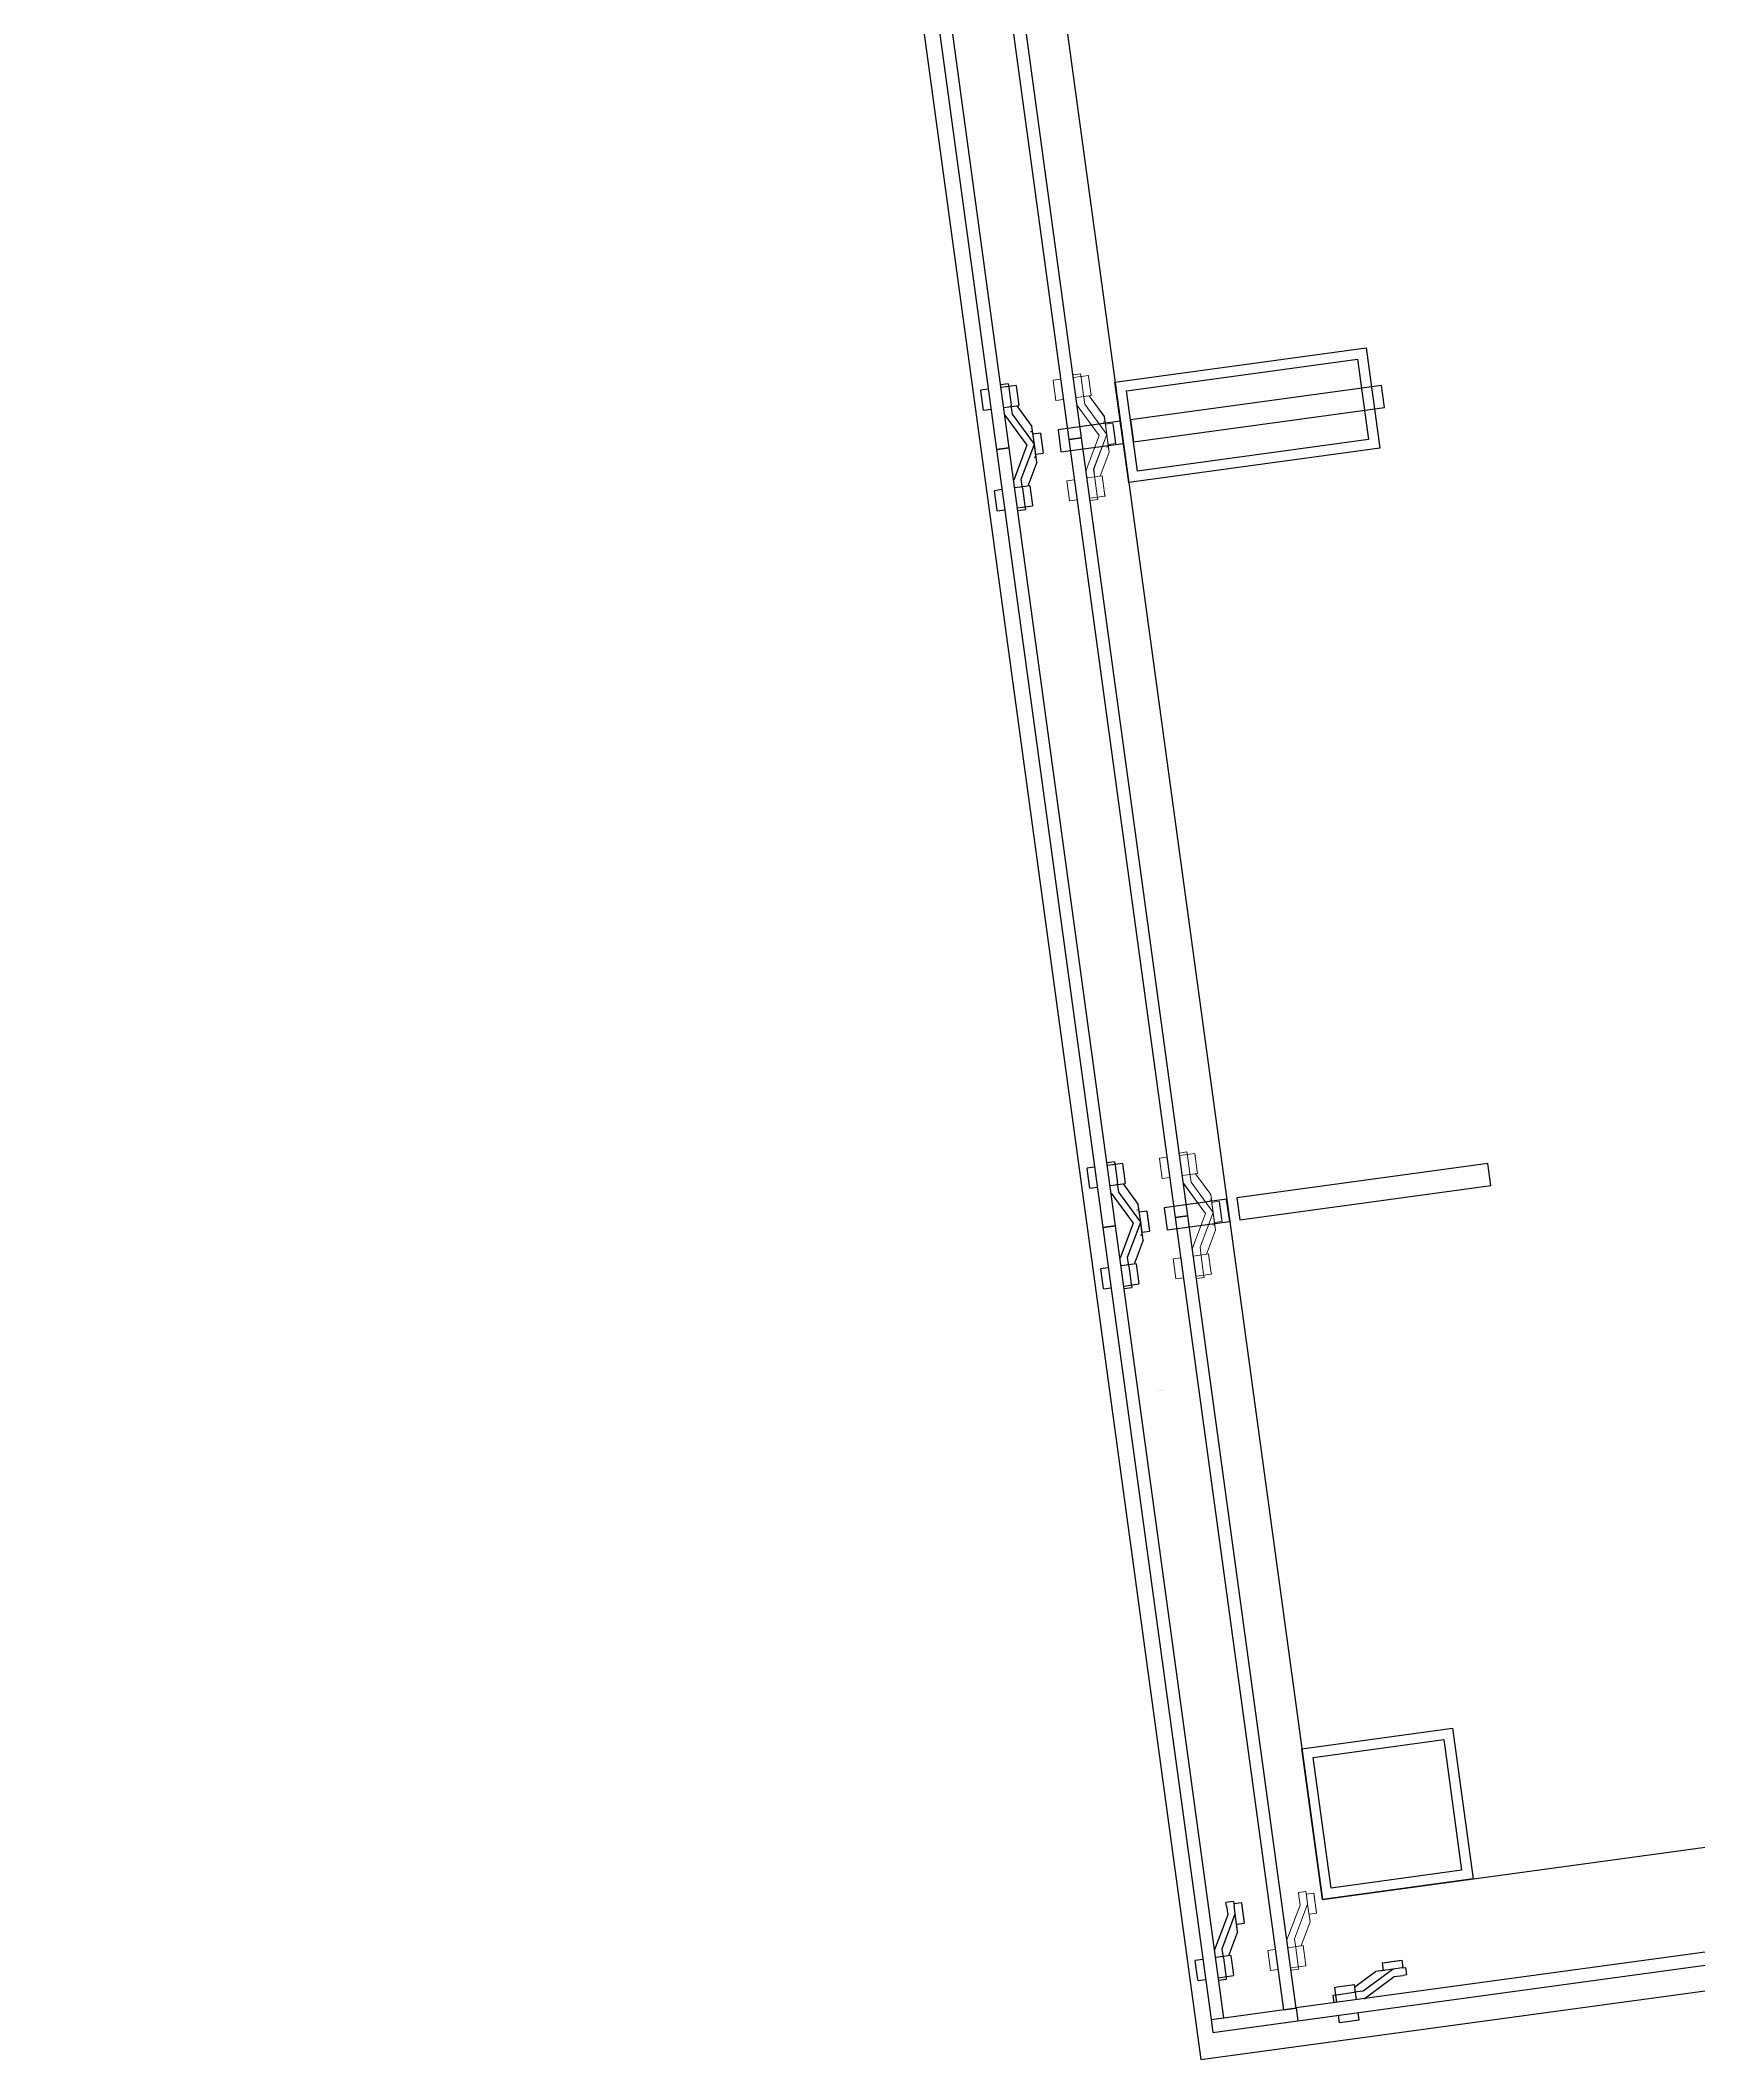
# Model space of a CAD drawing. Header units: millimetres. Extents: x -28081 to 142643, y -11740 to 128443.
# Drawn here: x -28081 to -24810, y 95449 to 99430 of the extents above; entities that cross this region are included whole.
import ezdxf

# ---------------------------------------------------------------- set-up
doc = ezdxf.new("R2010")
doc.units = ezdxf.units.MM
doc.header["$LTSCALE"] = 10
doc.layers.add('A—门窗', color=135, linetype='Continuous')
doc.layers.add('E2-RI-5F$0$0S-SLAB-HOLE', color=210, linetype='Continuous')
doc.layers.add('E-RF-5F$0$A-GLAZ', color=6, linetype='Continuous', lineweight=5)
doc.layers.get('0').off()
doc.layers.get('E2-RI-5F$0$0S-SLAB-HOLE').off()
doc.styles.add('E2-RI-5F$0$Standard', font='gbenor.shx', dxfattribs={"bigfont": 'gbcbig.shx'})

# ---------------------------------------------------------------- blocks, each defined once
blk = doc.blocks.new('E-RF-5F$0$Spider Panel - Right-10937384-E2 号楼五层平面图 5TH FLOOR PLAN')
at = {"layer": 'A—门窗', "color": 8, "lineweight": 9}
for p, q in [((-630, 25.9), (-585.4, 50)), ((-550, 50), (-614.6, 15.1)), ((-567.7, 50), (-585.4, 50)), ((-550, 50), (-585.4, 50)), ((-570, 65), (-570, 50)), ((-570, 65), (-535.9, 65)), ((-570, 65), (-570, 50)), ((-570, 65), (-564.1, 65)), ((-564.1, 65), (-530, 65)), ((-532.3, 50), (-550, 50)), ((-535.9, 65), (-530, 65)), ((-532.3, 50), (-525, 50)), ((-532.3, 50), (-525, 50)), ((-530, 50), (-530, 65)), ((-530, 50), (-530, 65)), ((-525, 35), (-525, 50)), ((-525, 35), (-525, 50)), ((670, 25.9), (714.6, 50)), ((750, 50), (685.4, 15.1)), ((732.3, 50), (714.6, 50)), ((750, 50), (714.6, 50)), ((725, 50), (725, 46)), ((725, 50), (725, 46)), ((730, 65), (730, 50)), ((730, 65), (735.9, 65)), ((730, 65), (730, 50)), ((730, 65), (764.1, 65)), ((730, 65), (730, 50)), ((730, 65), (764.1, 65)), ((730, 65), (730, 50)), ((730, 65), (735.9, 65)), ((750, 50), (732.3, 50)), ((735.9, 65), (770, 65)), ((735.9, 65), (770, 65)), ((814.6, 15.1), (750, 50)), ((785.4, 50), (750, 50)), ((767.7, 50), (750, 50)), ((764.1, 65), (770, 65)), ((764.1, 65), (770, 65)), ((785.4, 50), (767.7, 50)), ((770, 50), (770, 65)), ((770, 50), (770, 65)), ((770, 50), (770, 65)), ((770, 50), (770, 65)), ((775, 46), (775, 50)), ((775, 46), (775, 50)), ((785.4, 50), (830, 25.9)), ((-675, 15.1), (-675, 0)), ((-675, 15.1), (-667.7, 15.1)), ((-670, 30.1), (-670, 0)), ((-670, 30.1), (-664.1, 30.1)), ((-667.7, 15.1), (-632.3, 15.1)), ((-664.1, 30.1), (-630, 30.1)), ((-614.6, 15.1), (-632.3, 15.1)), ((-630, 0), (-630, 30.1)), ((-614.6, 0), (-550, 35)), ((-550, 35), (-532.3, 35)), ((-525, 35), (-532.3, 35)), ((-525, 35), (-532.3, 35)), ((625, 15.1), (625, 0)), ((625, 15.1), (632.3, 15.1)), ((630, 30.1), (630, 0)), ((630, 30.1), (635.9, 30.1)), ((632.3, 15.1), (667.7, 15.1)), ((635.9, 30.1), (670, 30.1)), ((685.4, 15.1), (667.7, 15.1)), ((670, 0), (670, 30.1)), ((685.4, 0), (750, 35)), ((750, 35), (814.6, 0)), ((832.3, 15.1), (814.6, 15.1)), ((830, 30.1), (830, 0)), ((830, 30.1), (864.1, 30.1)), ((832.3, 15.1), (867.7, 15.1)), ((864.1, 30.1), (870, 30.1)), ((867.7, 15.1), (875, 15.1)), ((870, 0), (870, 30.1)), ((875, 0), (875, 15.1)), ((-670, -25.4), (-670, -40.4)), ((-630, -40.4), (-630, -25.4)), ((630, -25.4), (630, -40.4)), ((670, -40.4), (670, -25.4)), ((830, -25.4), (830, -40.4)), ((870, -40.4), (870, -25.4)), ((-664.1, -40.4), (-670, -40.4)), ((-630, -40.4), (-664.1, -40.4)), ((635.9, -40.4), (630, -40.4)), ((670, -40.4), (635.9, -40.4)), ((864.1, -40.4), (830, -40.4)), ((870, -40.4), (864.1, -40.4))]:
    blk.add_line(p, q, dxfattribs=at)
at = {"layer": 'A—门窗'}
for p, q in [((750, 0), (-750, 0)), ((-750, 0), (-750, -25.4)), ((-750, -25.4), (750, -25.4)), ((750, -25.4), (750, 0))]:
    blk.add_line(p, q, dxfattribs=at)
blk = doc.blocks.new('E2-RI-5F$0$$DDT_AUDIT_GENERATED_(0)')
at = {"style": 'E2-RI-5F$0$Standard'}
blk.add_text('$DDT_AUDIT_GENERATED_(0)', height=1, dxfattribs=at).set_placement((0, 0))
blk = doc.blocks.new('E2-RI-5F$0$300x300')
at = {"layer": 'A—门窗'}
for points in [[(11683019.3, -6095449.4), (11683319.3, -6095449.4), (11683319.3, -6095749.4), (11683019.3, -6095749.4)], [(11683039.3, -6095469.4), (11683299.3, -6095469.4), (11683299.3, -6095729.4), (11683039.3, -6095729.4)]]:
    blk.add_lwpolyline(points, close=True, dxfattribs=at)
blk = doc.blocks.new('E2-RI-5F$0$200x500')
at = {"layer": 'A—门窗', "elevation": 0}
blk.add_lwpolyline([(11654894.9, -6112598.3), (11654827.2, -6112102.9), (11655025.4, -6112075.8), (11655093.1, -6112571.2), (11654894.9, -6112598.3)], dxfattribs=at)
blk.add_lwpolyline([(11654912, -6112575.8), (11654849.7, -6112120), (11655008.3, -6112098.3), (11655070.6, -6112554.1)], close=True, dxfattribs=at)
blk = doc.blocks.new('E-RF-5F$0$Rectangular Mullion - Icon Glass Fins-10826575-E2 号楼五层平面图 5TH FLOOR PLAN')
at = {"layer": 'A—门窗', "lineweight": 18}
for p, q in [((-22, -100), (22, -100)), ((-22, -600), (-22, -100)), ((22, -100), (22, -600)), ((22, -600), (-22, -600))]:
    blk.add_line(p, q, dxfattribs=at)
blk = doc.blocks.new('E-RF-5F$0$Spider Panel - Left-10871029-E2 号楼五层平面图 5TH FLOOR PLAN')
at = {"layer": 'A—门窗'}
for p, q in [((788.3, 0), (-788.3, 0)), ((-788.3, 0), (-788.3, -25.4)), ((-788.3, -25.4), (788.3, -25.4)), ((788.3, -25.4), (788.3, 0))]:
    blk.add_line(p, q, dxfattribs=at)
at = {"layer": 'E-RF-5F$0$A-GLAZ', "color": 8, "lineweight": 9}
for p, q in [((-868.3, 25.9), (-823.6, 50)), ((-788.3, 50), (-852.9, 15.1)), ((-806, 50), (-823.6, 50)), ((-788.3, 50), (-823.6, 50)), ((-813.3, 50), (-813.3, 46)), ((-813.3, 50), (-813.3, 46)), ((-808.3, 65), (-808.3, 50)), ((-808.3, 65), (-802.4, 65)), ((-808.3, 65), (-808.3, 50)), ((-808.3, 65), (-774.1, 65)), ((-808.3, 65), (-808.3, 50)), ((-808.3, 65), (-774.1, 65)), ((-808.3, 65), (-808.3, 50)), ((-808.3, 65), (-802.4, 65)), ((-788.3, 50), (-806, 50)), ((-802.4, 65), (-768.3, 65)), ((-802.4, 65), (-768.3, 65)), ((-723.6, 15.1), (-788.3, 50)), ((-752.9, 50), (-788.3, 50)), ((-770.6, 50), (-788.3, 50)), ((-774.1, 65), (-768.3, 65)), ((-774.1, 65), (-768.3, 65)), ((-752.9, 50), (-770.6, 50)), ((-768.3, 50), (-768.3, 65)), ((-768.3, 50), (-768.3, 65)), ((-768.3, 50), (-768.3, 65)), ((-768.3, 50), (-768.3, 65)), ((-763.3, 46), (-763.3, 50)), ((-763.3, 46), (-763.3, 50)), ((-752.9, 50), (-708.2, 25.9)), ((563.3, 50), (563.3, 35)), ((563.3, 50), (570.6, 50)), ((563.3, 50), (563.3, 35)), ((563.3, 50), (570.6, 50)), ((568.3, 65), (568.3, 50)), ((568.3, 65), (574.1, 65)), ((568.3, 65), (568.3, 50)), ((568.3, 65), (602.4, 65)), ((588.3, 50), (570.6, 50)), ((574.1, 65), (608.3, 65)), ((652.9, 15.1), (588.3, 50)), ((623.6, 50), (588.3, 50)), ((602.4, 65), (608.3, 65)), ((623.6, 50), (606, 50)), ((608.3, 50), (608.3, 65)), ((608.3, 50), (608.3, 65)), ((623.6, 50), (668.3, 25.9)), ((-913.3, 15.1), (-913.3, 0)), ((-913.3, 15.1), (-906, 15.1)), ((-908.3, 30.1), (-908.3, 0)), ((-908.3, 30.1), (-902.4, 30.1)), ((-906, 15.1), (-870.6, 15.1)), ((-902.4, 30.1), (-868.3, 30.1)), ((-852.9, 15.1), (-870.6, 15.1)), ((-868.3, 0), (-868.3, 30.1)), ((-852.9, 0), (-788.3, 35)), ((-788.3, 35), (-723.6, 0)), ((-706, 15.1), (-723.6, 15.1)), ((-708.3, 30.1), (-708.3, 0)), ((-708.3, 30.1), (-674.1, 30.1)), ((-706, 15.1), (-670.6, 15.1)), ((-674.1, 30.1), (-668.3, 30.1)), ((-670.6, 15.1), (-663.3, 15.1)), ((-668.3, 0), (-668.3, 30.1)), ((-663.3, 0), (-663.3, 15.1)), ((570.6, 35), (563.3, 35)), ((570.6, 35), (563.3, 35)), ((570.6, 35), (588.3, 35)), ((588.3, 35), (652.9, 0)), ((670.6, 15.1), (652.9, 15.1)), ((668.3, 30.1), (668.3, 0)), ((668.3, 30.1), (702.4, 30.1)), ((670.6, 15.1), (706, 15.1)), ((702.4, 30.1), (708.3, 30.1)), ((706, 15.1), (713.3, 15.1)), ((708.3, 0), (708.3, 30.1)), ((713.3, 0), (713.3, 15.1)), ((-908.3, -25.4), (-908.3, -40.4)), ((-868.3, -40.4), (-868.3, -25.4)), ((-708.3, -25.4), (-708.3, -40.4)), ((-668.3, -40.4), (-668.3, -25.4)), ((668.3, -25.4), (668.3, -40.4)), ((708.3, -40.4), (708.3, -25.4)), ((-902.4, -40.4), (-908.3, -40.4)), ((-868.3, -40.4), (-902.4, -40.4)), ((-674.1, -40.4), (-708.3, -40.4)), ((-668.3, -40.4), (-674.1, -40.4)), ((702.4, -40.4), (668.3, -40.4)), ((708.3, -40.4), (702.4, -40.4))]:
    blk.add_line(p, q, dxfattribs=at)
blk = doc.blocks.new('E-RF-5F$0$Spider Panel - Spider Panel-10887749-E2 号楼五层平面图 5TH FLOOR PLAN')
at = {"layer": 'A—门窗'}
for p, q in [((774.2, 0), (-774.2, 0)), ((-774.2, 0), (-774.2, -25.4)), ((-774.2, -25.4), (774.2, -25.4)), ((774.2, -25.4), (774.2, 0))]:
    blk.add_line(p, q, dxfattribs=at)
at = {"layer": 'E-RF-5F$0$A-GLAZ', "color": 8, "lineweight": 9}
for p, q in [((-854.2, 25.9), (-809.5, 50)), ((-774.2, 50), (-838.8, 15.1)), ((-791.9, 50), (-809.5, 50)), ((-774.2, 50), (-809.5, 50)), ((-799.2, 50), (-799.2, 46)), ((-799.2, 50), (-799.2, 46)), ((-794.2, 65), (-794.2, 50)), ((-794.2, 65), (-788.3, 65)), ((-794.2, 65), (-794.2, 50)), ((-794.2, 65), (-760, 65)), ((-794.2, 65), (-794.2, 50)), ((-794.2, 65), (-760, 65)), ((-794.2, 65), (-794.2, 50)), ((-794.2, 65), (-788.3, 65)), ((-774.2, 50), (-791.9, 50)), ((-788.3, 65), (-754.2, 65)), ((-788.3, 65), (-754.2, 65)), ((-709.5, 15.1), (-774.2, 50)), ((-738.8, 50), (-774.2, 50)), ((-756.5, 50), (-774.2, 50)), ((-760, 65), (-754.2, 65)), ((-760, 65), (-754.2, 65)), ((-738.8, 50), (-756.5, 50)), ((-754.2, 50), (-754.2, 65)), ((-754.2, 50), (-754.2, 65)), ((-754.2, 50), (-754.2, 65)), ((-754.2, 50), (-754.2, 65)), ((-749.2, 46), (-749.2, 50)), ((-749.2, 46), (-749.2, 50)), ((-738.8, 50), (-694.1, 25.9)), ((694.1, 25.9), (738.8, 50)), ((774.2, 50), (709.5, 15.1)), ((756.5, 50), (738.8, 50)), ((774.2, 50), (738.8, 50)), ((749.2, 50), (749.2, 46)), ((749.2, 50), (749.2, 46)), ((754.2, 65), (754.2, 50)), ((754.2, 65), (760, 65)), ((754.2, 65), (754.2, 50)), ((754.2, 65), (788.3, 65)), ((754.2, 65), (754.2, 50)), ((754.2, 65), (788.3, 65)), ((754.2, 65), (754.2, 50)), ((754.2, 65), (760, 65)), ((774.2, 50), (756.5, 50)), ((760, 65), (794.2, 65)), ((760, 65), (794.2, 65)), ((838.8, 15.1), (774.2, 50)), ((809.5, 50), (774.2, 50)), ((791.9, 50), (774.2, 50)), ((788.3, 65), (794.2, 65)), ((788.3, 65), (794.2, 65)), ((809.5, 50), (791.9, 50)), ((794.2, 50), (794.2, 65)), ((794.2, 50), (794.2, 65)), ((794.2, 50), (794.2, 65)), ((794.2, 50), (794.2, 65)), ((799.2, 46), (799.2, 50)), ((799.2, 46), (799.2, 50)), ((809.5, 50), (854.2, 25.9)), ((-899.2, 15.1), (-899.2, 0)), ((-899.2, 15.1), (-891.9, 15.1)), ((-894.2, 30.1), (-894.2, 0)), ((-894.2, 30.1), (-888.3, 30.1)), ((-891.9, 15.1), (-856.5, 15.1)), ((-888.3, 30.1), (-854.2, 30.1)), ((-838.8, 15.1), (-856.5, 15.1)), ((-854.2, 0), (-854.2, 30.1)), ((-838.8, 0), (-774.2, 35)), ((-774.2, 35), (-709.5, 0)), ((-691.9, 15.1), (-709.5, 15.1)), ((-694.2, 30.1), (-694.2, 0)), ((-694.2, 30.1), (-660, 30.1)), ((-691.9, 15.1), (-656.5, 15.1)), ((-660, 30.1), (-654.2, 30.1)), ((-656.5, 15.1), (-649.2, 15.1)), ((-654.2, 0), (-654.2, 30.1)), ((-649.2, 0), (-649.2, 15.1)), ((649.2, 15.1), (649.2, 0)), ((649.2, 15.1), (656.5, 15.1)), ((654.2, 30.1), (654.2, 0)), ((654.2, 30.1), (660, 30.1)), ((656.5, 15.1), (691.9, 15.1)), ((660, 30.1), (694.2, 30.1)), ((709.5, 15.1), (691.9, 15.1)), ((694.2, 0), (694.2, 30.1)), ((709.5, 0), (774.2, 35)), ((774.2, 35), (838.8, 0)), ((856.5, 15.1), (838.8, 15.1)), ((854.2, 30.1), (854.2, 0)), ((854.2, 30.1), (888.3, 30.1)), ((856.5, 15.1), (891.9, 15.1)), ((888.3, 30.1), (894.2, 30.1)), ((891.9, 15.1), (899.2, 15.1)), ((894.2, 0), (894.2, 30.1)), ((899.2, 0), (899.2, 15.1)), ((-894.2, -25.4), (-894.2, -40.4)), ((-854.2, -40.4), (-854.2, -25.4)), ((-694.2, -25.4), (-694.2, -40.4)), ((-654.2, -40.4), (-654.2, -25.4)), ((654.2, -25.4), (654.2, -40.4)), ((694.2, -40.4), (694.2, -25.4)), ((854.2, -25.4), (854.2, -40.4)), ((894.2, -40.4), (894.2, -25.4)), ((-888.3, -40.4), (-894.2, -40.4)), ((-854.2, -40.4), (-888.3, -40.4)), ((-660, -40.4), (-694.2, -40.4)), ((-654.2, -40.4), (-660, -40.4)), ((660, -40.4), (654.2, -40.4)), ((694.2, -40.4), (660, -40.4)), ((888.3, -40.4), (854.2, -40.4)), ((894.2, -40.4), (888.3, -40.4))]:
    blk.add_line(p, q, dxfattribs=at)
blk = doc.blocks.new('E-RF-5F$0$Spider Panel - Spider Panel-10871031-E2 号楼五层平面图 5TH FLOOR PLAN')
at = {"layer": 'A—门窗', "color": 8, "lineweight": 9}
for p, q in [((-955, 25.9), (-910.4, 50)), ((-875, 50), (-939.6, 15.1)), ((-892.7, 50), (-910.4, 50)), ((-875, 50), (-910.4, 50)), ((-900, 50), (-900, 46)), ((-900, 50), (-900, 46)), ((-895, 65), (-895, 50)), ((-895, 65), (-889.1, 65)), ((-895, 65), (-895, 50)), ((-895, 65), (-860.9, 65)), ((-895, 65), (-895, 50)), ((-895, 65), (-860.9, 65)), ((-895, 65), (-895, 50)), ((-895, 65), (-889.1, 65)), ((-875, 50), (-892.7, 50)), ((-889.1, 65), (-855, 65)), ((-889.1, 65), (-855, 65)), ((-810.4, 15.1), (-875, 50)), ((-839.6, 50), (-875, 50)), ((-857.3, 50), (-875, 50)), ((-860.9, 65), (-855, 65)), ((-860.9, 65), (-855, 65)), ((-839.6, 50), (-857.3, 50)), ((-855, 50), (-855, 65)), ((-855, 50), (-855, 65)), ((-855, 50), (-855, 65)), ((-855, 50), (-855, 65)), ((-850, 46), (-850, 50)), ((-850, 46), (-850, 50)), ((-839.6, 50), (-795, 25.9)), ((795, 25.9), (839.6, 50)), ((875, 50), (810.4, 15.1)), ((857.3, 50), (839.6, 50)), ((875, 50), (839.6, 50)), ((850, 50), (850, 46)), ((850, 50), (850, 46)), ((855, 65), (855, 50)), ((855, 65), (860.9, 65)), ((855, 65), (855, 50)), ((855, 65), (889.1, 65)), ((855, 65), (855, 50)), ((855, 65), (889.1, 65)), ((855, 65), (855, 50)), ((855, 65), (860.9, 65)), ((875, 50), (857.3, 50)), ((860.9, 65), (895, 65)), ((860.9, 65), (895, 65)), ((939.6, 15.1), (875, 50)), ((910.4, 50), (875, 50)), ((892.7, 50), (875, 50)), ((889.1, 65), (895, 65)), ((889.1, 65), (895, 65)), ((910.4, 50), (892.7, 50)), ((895, 50), (895, 65)), ((895, 50), (895, 65)), ((895, 50), (895, 65)), ((895, 50), (895, 65)), ((900, 46), (900, 50)), ((900, 46), (900, 50)), ((910.4, 50), (955, 25.9)), ((-1000, 15.1), (-1000, 0)), ((-1000, 15.1), (-992.7, 15.1)), ((-995, 30.1), (-995, 0)), ((-995, 30.1), (-989.1, 30.1)), ((-992.7, 15.1), (-957.3, 15.1)), ((-989.1, 30.1), (-955, 30.1)), ((-939.6, 15.1), (-957.3, 15.1)), ((-955, 0), (-955, 30.1)), ((-939.6, 0), (-875, 35)), ((-875, 35), (-810.4, 0)), ((-792.7, 15.1), (-810.4, 15.1)), ((-795, 30.1), (-795, 0)), ((-795, 30.1), (-760.9, 30.1)), ((-792.7, 15.1), (-757.3, 15.1)), ((-760.9, 30.1), (-755, 30.1)), ((-757.3, 15.1), (-750, 15.1)), ((-755, 0), (-755, 30.1)), ((-750, 0), (-750, 15.1)), ((750, 15.1), (750, 0)), ((750, 15.1), (757.3, 15.1)), ((755, 30.1), (755, 0)), ((755, 30.1), (760.9, 30.1)), ((757.3, 15.1), (792.7, 15.1)), ((760.9, 30.1), (795, 30.1)), ((810.4, 15.1), (792.7, 15.1)), ((795, 0), (795, 30.1)), ((810.4, 0), (875, 35)), ((875, 35), (939.6, 0)), ((957.3, 15.1), (939.6, 15.1)), ((955, 30.1), (955, 0)), ((955, 30.1), (989.1, 30.1)), ((957.3, 15.1), (992.7, 15.1)), ((989.1, 30.1), (995, 30.1)), ((992.7, 15.1), (1000, 15.1)), ((995, 0), (995, 30.1)), ((1000, 0), (1000, 15.1)), ((-995, -25.4), (-995, -40.4)), ((-955, -40.4), (-955, -25.4)), ((-795, -25.4), (-795, -40.4)), ((-755, -40.4), (-755, -25.4)), ((755, -25.4), (755, -40.4)), ((795, -40.4), (795, -25.4)), ((955, -25.4), (955, -40.4)), ((995, -40.4), (995, -25.4)), ((-989.1, -40.4), (-995, -40.4)), ((-955, -40.4), (-989.1, -40.4)), ((-760.9, -40.4), (-795, -40.4)), ((-755, -40.4), (-760.9, -40.4)), ((760.9, -40.4), (755, -40.4)), ((795, -40.4), (760.9, -40.4)), ((989.1, -40.4), (955, -40.4)), ((995, -40.4), (989.1, -40.4))]:
    blk.add_line(p, q, dxfattribs=at)
at = {"layer": 'A—门窗'}
for p, q in [((875, 0), (-875, 0)), ((-875, 0), (-875, -25.4)), ((-875, -25.4), (875, -25.4)), ((875, -25.4), (875, 0))]:
    blk.add_line(p, q, dxfattribs=at)

msp = doc.modelspace()

# ---------------------------------------------------------------- linework, layer by layer
at = {"layer": 'A—门窗'}
for p, q in [((-28080.5, 112193.8, 0), (-25791.7, 95448.7, 0)), ((-27765.1, 111953.9, 0), (-25552.2, 95764.4, 0)), ((-26431.9, 100357.6), (-26194.9, 98623.7)), ((-26169.7, 98627.1), (-26406.7, 100361)), ((-26171.7, 98753), (-26186.7, 98751)), ((-26171.7, 98753), (-26186.7, 98751)), ((-26156.2, 98750.1), (-26186, 98746)), ((-26156.2, 98750.1), (-26186, 98746)), ((-26171.7, 98753), (-26170.7, 98745.8)), ((-26171.7, 98753), (-26170.7, 98745.8)), ((-26170.7, 98745.8), (-26165.9, 98710.8)), ((-26170.7, 98745.8), (-26165.9, 98710.8)), ((-26156.2, 98750.1), (-26155.4, 98744.3)), ((-26156.2, 98750.1), (-26155.4, 98744.3)), ((-26155.4, 98744.3), (-26150.7, 98710.5)), ((-26155.4, 98744.3), (-26150.7, 98710.5)), ((-26211.2, 98742.6), (-26226, 98740.6)), ((-26211.2, 98742.6), (-26226, 98740.6)), ((-26225.2, 98734.8), (-26226, 98740.6)), ((-26225.2, 98734.8), (-26226, 98740.6)), ((-26220.6, 98700.9), (-26225.2, 98734.8)), ((-26220.6, 98700.9), (-26225.2, 98734.8)), ((-26180.6, 98706.4), (-26150.7, 98710.5)), ((-26180.6, 98706.4), (-26150.7, 98710.5)), ((-26163.5, 98693.2), (-26165.9, 98710.8)), ((-26163.5, 98693.2), (-26165.9, 98710.8)), ((-26154.9, 98710), (-26125, 98669)), ((-26154.9, 98710), (-26125, 98669)), ((-26220.6, 98700.9), (-26205.7, 98703)), ((-26220.6, 98700.9), (-26205.7, 98703)), ((-26178.5, 98691.2), (-26135.1, 98631.9)), ((-26178.5, 98691.2), (-26135.1, 98631.9)), ((-26120.2, 98633.9), (-26163.5, 98693.2)), ((-26120.2, 98633.9), (-26163.5, 98693.2)), ((-26120.2, 98633.9), (-26125, 98669)), ((-26122.6, 98651.4), (-26125, 98669)), ((-26120.2, 98633.9), (-26125, 98669)), ((-26122.6, 98651.4), (-26125, 98669)), ((-26169.7, 98627.1), (-26194.9, 98623.7)), ((-26194.9, 98623.7), (-26169.7, 98627.1)), ((-26194.9, 98623.7), (-25985.2, 97089.6)), ((-25960, 97093), (-26169.7, 98627.1)), ((-26135.1, 98631.9), (-26161, 98563.1)), ((-26135.1, 98631.9), (-26161, 98563.1)), ((-26146, 98565.1), (-26120.2, 98633.9)), ((-26146, 98565.1), (-26120.2, 98633.9)), ((-26123.6, 98658.7), (-26127.6, 98658.1)), ((-26123.6, 98658.7), (-26127.6, 98658.1)), ((-26123.6, 98658.7), (-26127.6, 98658.1)), ((-26123.6, 98658.7), (-26127.6, 98658.1)), ((-26108, 98655.8), (-26122.9, 98653.7)), ((-26108, 98655.8), (-26122.9, 98653.7)), ((-26108, 98655.8), (-26122.9, 98653.7)), ((-26108, 98655.8), (-26122.9, 98653.7)), ((-26108, 98655.8), (-26122.9, 98653.7)), ((-26108, 98655.8), (-26122.9, 98653.7)), ((-26108, 98655.8), (-26122.9, 98653.7)), ((-26108, 98655.8), (-26122.9, 98653.7)), ((-26120.2, 98633.9), (-26122.6, 98651.4)), ((-26120.2, 98633.9), (-26122.6, 98651.4)), ((-26117.8, 98616.4), (-26120.2, 98633.9)), ((-26115.4, 98598.9), (-26120.2, 98633.9)), ((-26117.8, 98616.4), (-26120.2, 98633.9)), ((-26115.4, 98598.9), (-26120.2, 98633.9)), ((-26108, 98655.8), (-26107.3, 98650)), ((-26108, 98655.8), (-26103.4, 98621.9)), ((-26108, 98655.8), (-26103.4, 98621.9)), ((-26108, 98655.8), (-26107.3, 98650)), ((-26108, 98655.8), (-26107.3, 98650)), ((-26108, 98655.8), (-26103.4, 98621.9)), ((-26108, 98655.8), (-26103.4, 98621.9)), ((-26108, 98655.8), (-26107.3, 98650)), ((-26107.3, 98650), (-26102.6, 98616.1)), ((-26107.3, 98650), (-26102.6, 98616.1)), ((-26107.3, 98650), (-26102.6, 98616.1)), ((-26107.3, 98650), (-26102.6, 98616.1)), ((-26115.4, 98598.9), (-26133.3, 98551.4)), ((-26115.4, 98598.9), (-26133.3, 98551.4)), ((-26120.8, 98608.6), (-26116.8, 98609.2)), ((-26120.8, 98608.6), (-26116.8, 98609.2)), ((-26120.8, 98608.6), (-26116.8, 98609.2)), ((-26120.8, 98608.6), (-26116.8, 98609.2)), ((-26115.4, 98598.9), (-26117.8, 98616.4)), ((-26115.4, 98598.9), (-26117.8, 98616.4)), ((-26117.5, 98614.1), (-26102.6, 98616.1)), ((-26117.5, 98614.1), (-26102.6, 98616.1)), ((-26117.5, 98614.1), (-26102.6, 98616.1)), ((-26117.5, 98614.1), (-26102.6, 98616.1)), ((-26117.5, 98614.1), (-26102.6, 98616.1)), ((-26117.5, 98614.1), (-26102.6, 98616.1)), ((-26117.5, 98614.1), (-26102.6, 98616.1)), ((-26117.5, 98614.1), (-26102.6, 98616.1)), ((-26103.4, 98621.9), (-26102.6, 98616.1)), ((-26103.4, 98621.9), (-26102.6, 98616.1)), ((-26103.4, 98621.9), (-26102.6, 98616.1)), ((-26103.4, 98621.9), (-26102.6, 98616.1)), ((-26184.1, 98544.4), (-26198.9, 98542.4)), ((-26184.1, 98544.4), (-26198.9, 98542.4)), ((-26129.1, 98552), (-26158.9, 98547.9)), ((-26129.1, 98552), (-26158.9, 98547.9)), ((-26143.6, 98547.6), (-26146, 98565.1)), ((-26143.6, 98547.6), (-26146, 98565.1)), ((-26143.6, 98547.6), (-26138.8, 98512.6)), ((-26143.6, 98547.6), (-26138.8, 98512.6)), ((-26129.1, 98552), (-26124.5, 98518.1)), ((-26129.1, 98552), (-26124.5, 98518.1)), ((-26194.3, 98508.6), (-26198.9, 98542.4)), ((-26194.3, 98508.6), (-26198.9, 98542.4)), ((-26193.5, 98502.8), (-26194.3, 98508.6)), ((-26193.5, 98502.8), (-26194.3, 98508.6)), ((-26193.5, 98502.8), (-26178.7, 98504.8)), ((-26193.5, 98502.8), (-26178.7, 98504.8)), ((-26153.5, 98508.3), (-26123.7, 98512.3)), ((-26153.5, 98508.3), (-26123.7, 98512.3)), ((-26152.8, 98503.3), (-26137.8, 98505.3)), ((-26152.8, 98503.3), (-26137.8, 98505.3)), ((-26138.8, 98512.6), (-26137.8, 98505.3)), ((-26138.8, 98512.6), (-26137.8, 98505.3)), ((-26124.5, 98518.1), (-26123.7, 98512.3)), ((-26124.5, 98518.1), (-26123.7, 98512.3)), ((-25552.2, 95764.4, 0), (-8639.5, 98076.1, 0)), ((-25791.7, 95448.7), (-8422.2, 97822.9)), ((-26001.5, 97208.5), (-26016.3, 97206.5)), ((-26001.5, 97208.5), (-26016.3, 97206.5)), ((-26015.5, 97200.7), (-26016.3, 97206.5)), ((-26015.5, 97200.7), (-26016.3, 97206.5)), ((-26010.9, 97166.8), (-26015.5, 97200.7)), ((-26010.9, 97166.8), (-26015.5, 97200.7)), ((-25962, 97218.9), (-25977, 97216.9)), ((-25962, 97218.9), (-25977, 97216.9)), ((-25946.5, 97216), (-25976.3, 97211.9)), ((-25946.5, 97216), (-25976.3, 97211.9)), ((-25962, 97218.9), (-25961, 97211.7)), ((-25962, 97218.9), (-25961, 97211.7)), ((-25961, 97211.7), (-25956.2, 97176.6)), ((-25961, 97211.7), (-25956.2, 97176.6)), ((-25946.5, 97216), (-25945.7, 97210.2)), ((-25946.5, 97216), (-25945.7, 97210.2)), ((-25945.7, 97210.2), (-25941.1, 97176.4)), ((-25945.7, 97210.2), (-25941.1, 97176.4)), ((-26010.9, 97166.8), (-25996, 97168.9)), ((-26010.9, 97166.8), (-25996, 97168.9)), ((-25970.9, 97172.3), (-25941.1, 97176.4)), ((-25970.9, 97172.3), (-25941.1, 97176.4)), ((-25968.8, 97157.1), (-25925.4, 97097.8)), ((-25968.8, 97157.1), (-25925.4, 97097.8)), ((-25953.8, 97159.1), (-25956.2, 97176.6)), ((-25953.8, 97159.1), (-25956.2, 97176.6)), ((-25910.5, 97099.8), (-25953.8, 97159.1)), ((-25910.5, 97099.8), (-25953.8, 97159.1)), ((-25945.2, 97175.8), (-25915.3, 97134.8)), ((-25945.2, 97175.8), (-25915.3, 97134.8)), ((-25913.9, 97124.6), (-25917.9, 97124)), ((-25913.9, 97124.6), (-25917.9, 97124)), ((-25913.9, 97124.6), (-25917.9, 97124)), ((-25913.9, 97124.6), (-25917.9, 97124)), ((-25910.5, 97099.8), (-25915.3, 97134.8)), ((-25912.9, 97117.3), (-25915.3, 97134.8)), ((-25910.5, 97099.8), (-25915.3, 97134.8)), ((-25912.9, 97117.3), (-25915.3, 97134.8)), ((-25898.4, 97121.7), (-25913.2, 97119.6)), ((-25898.4, 97121.7), (-25913.2, 97119.6)), ((-25898.4, 97121.7), (-25913.2, 97119.6)), ((-25898.4, 97121.7), (-25913.2, 97119.6)), ((-25898.4, 97121.7), (-25913.2, 97119.6)), ((-25898.4, 97121.7), (-25913.2, 97119.6)), ((-25898.4, 97121.7), (-25913.2, 97119.6)), ((-25898.4, 97121.7), (-25913.2, 97119.6)), ((-25910.5, 97099.8), (-25912.9, 97117.3)), ((-25910.5, 97099.8), (-25912.9, 97117.3)), ((-25898.4, 97121.7), (-25897.6, 97115.9)), ((-25898.4, 97121.7), (-25893.7, 97087.8)), ((-25898.4, 97121.7), (-25893.7, 97087.8)), ((-25898.4, 97121.7), (-25897.6, 97115.9)), ((-25898.4, 97121.7), (-25897.6, 97115.9)), ((-25898.4, 97121.7), (-25893.7, 97087.8)), ((-25898.4, 97121.7), (-25893.7, 97087.8)), ((-25898.4, 97121.7), (-25897.6, 97115.9)), ((-25897.6, 97115.9), (-25892.9, 97082)), ((-25897.6, 97115.9), (-25892.9, 97082)), ((-25897.6, 97115.9), (-25892.9, 97082)), ((-25897.6, 97115.9), (-25892.9, 97082)), ((-25960, 97093), (-25985.2, 97089.6)), ((-25985.2, 97089.6), (-25960, 97093)), ((-25985.2, 97089.6), (-25771.7, 95527.6)), ((-25746.5, 95531), (-25960, 97093)), ((-25925.4, 97097.8), (-25951.3, 97029)), ((-25925.4, 97097.8), (-25951.3, 97029)), ((-25936.3, 97031), (-25910.5, 97099.8)), ((-25936.3, 97031), (-25910.5, 97099.8)), ((-25911.1, 97074.5), (-25907.1, 97075)), ((-25911.1, 97074.5), (-25907.1, 97075)), ((-25911.1, 97074.5), (-25907.1, 97075)), ((-25911.1, 97074.5), (-25907.1, 97075)), ((-25908.1, 97082.3), (-25910.5, 97099.8)), ((-25905.7, 97064.8), (-25910.5, 97099.8)), ((-25908.1, 97082.3), (-25910.5, 97099.8)), ((-25905.7, 97064.8), (-25910.5, 97099.8)), ((-25905.7, 97064.8), (-25908.1, 97082.3)), ((-25905.7, 97064.8), (-25908.1, 97082.3)), ((-25907.8, 97080), (-25892.9, 97082)), ((-25907.8, 97080), (-25892.9, 97082)), ((-25907.8, 97080), (-25892.9, 97082)), ((-25907.8, 97080), (-25892.9, 97082)), ((-25907.8, 97080), (-25892.9, 97082)), ((-25907.8, 97080), (-25892.9, 97082)), ((-25907.8, 97080), (-25892.9, 97082)), ((-25907.8, 97080), (-25892.9, 97082)), ((-25893.7, 97087.8), (-25892.9, 97082)), ((-25893.7, 97087.8), (-25892.9, 97082)), ((-25893.7, 97087.8), (-25892.9, 97082)), ((-25893.7, 97087.8), (-25892.9, 97082)), ((-25933.9, 97013.5), (-25936.3, 97031)), ((-25933.9, 97013.5), (-25936.3, 97031)), ((-25905.7, 97064.8), (-25923.6, 97017.2)), ((-25905.7, 97064.8), (-25923.6, 97017.2)), ((-25974.4, 97010.3), (-25989.2, 97008.3)), ((-25974.4, 97010.3), (-25989.2, 97008.3)), ((-25984.6, 96974.5), (-25989.2, 97008.3)), ((-25984.6, 96974.5), (-25989.2, 97008.3)), ((-25919.4, 97017.9), (-25949.2, 97013.8)), ((-25919.4, 97017.9), (-25949.2, 97013.8)), ((-25933.9, 97013.5), (-25929.1, 96978.5)), ((-25933.9, 97013.5), (-25929.1, 96978.5)), ((-25919.4, 97017.9), (-25914.8, 96984)), ((-25919.4, 97017.9), (-25914.8, 96984)), ((-25983.8, 96968.7), (-25984.6, 96974.5)), ((-25983.8, 96968.7), (-25984.6, 96974.5)), ((-25983.8, 96968.7), (-25969, 96970.7)), ((-25983.8, 96968.7), (-25969, 96970.7)), ((-25943.8, 96974.1), (-25914, 96978.2)), ((-25943.8, 96974.1), (-25914, 96978.2)), ((-25943.1, 96969.2), (-25928.2, 96971.2)), ((-25943.1, 96969.2), (-25928.2, 96971.2)), ((-25929.1, 96978.5), (-25928.2, 96971.2)), ((-25929.1, 96978.5), (-25928.2, 96971.2)), ((-25914.8, 96984), (-25914, 96978.2)), ((-25914.8, 96984), (-25914, 96978.2)), ((-25727.5, 95760.7), (-25742.3, 95758.7)), ((-25727.5, 95760.7), (-25742.3, 95758.7)), ((-25741.3, 95751.4), (-25742.3, 95758.7)), ((-25741.3, 95751.4), (-25742.3, 95758.7)), ((-25727.5, 95760.7), (-25726.5, 95753.4)), ((-25727.5, 95760.7), (-25726.5, 95753.4)), ((-25711.9, 95757.8), (-25726.8, 95755.7)), ((-25711.9, 95757.8), (-25726.8, 95755.7)), ((-25711.9, 95757.8), (-25707.3, 95723.9)), ((-25711.9, 95757.8), (-25711.1, 95752)), ((-25738.9, 95733.9), (-25764.9, 95665.1)), ((-25749.9, 95667.1), (-25724.1, 95735.9)), ((-25741.3, 95751.4), (-25738.9, 95733.9)), ((-25724.1, 95735.9), (-25726.5, 95753.4)), ((-25719.3, 95700.9), (-25724.1, 95735.9)), ((-25719.3, 95700.9), (-25721.7, 95718.4)), ((-25721.4, 95716.1), (-25706.5, 95718.1)), ((-25721.4, 95716.1), (-25706.5, 95718.1)), ((-25711.1, 95752), (-25706.5, 95718.1)), ((-25707.3, 95723.9), (-25706.5, 95718.1)), ((-24117.6, 95753.7), (-25603.8, 95550.5)), ((-25600.3, 95525.3), (-24114.1, 95728.5)), ((-25719.3, 95700.9), (-25737.1, 95653.4)), ((-25788, 95646.4), (-25802.8, 95644.4)), ((-25798.2, 95610.6), (-25802.8, 95644.4)), ((-25733, 95654), (-25762.8, 95649.9)), ((-25747.5, 95649.6), (-25749.9, 95667.1)), ((-25747.5, 95649.6), (-25742.7, 95614.6)), ((-25733, 95654), (-25728.3, 95620.1)), ((-25434.2, 95639.3), (-25400.4, 95643.9)), ((-25434.2, 95639.3), (-25428.4, 95640.1)), ((-25434.2, 95639.3), (-25432.2, 95624.4)), ((-25434.2, 95639.3), (-25432.2, 95624.4)), ((-25428.4, 95640.1), (-25394.6, 95644.7)), ((-25400.4, 95643.9), (-25394.6, 95644.7)), ((-25392.6, 95629.8), (-25394.6, 95644.7)), ((-25392.6, 95629.8), (-25394.6, 95644.7)), ((-25797.4, 95604.8), (-25798.2, 95610.6)), ((-25797.4, 95604.8), (-25782.5, 95606.8)), ((-25757.4, 95610.3), (-25727.5, 95614.3)), ((-25756.7, 95605.3), (-25741.7, 95607.3)), ((-25742.7, 95614.6), (-25741.7, 95607.3)), ((-25728.3, 95620.1), (-25727.5, 95614.3)), ((-25488.4, 95592.4), (-25447.4, 95622.3)), ((-25412.4, 95627.1), (-25471.7, 95583.8)), ((-25469.7, 95568.8), (-25410.3, 95612.3)), ((-25412.4, 95627.1), (-25447.4, 95622.3)), ((-25429.9, 95624.7), (-25447.4, 95622.3)), ((-25394.9, 95629.5), (-25412.4, 95627.1)), ((-25410.3, 95612.3), (-25392.8, 95614.7)), ((-25394.9, 95629.5), (-25387.6, 95630.5)), ((-25394.9, 95629.5), (-25387.6, 95630.5)), ((-25385.6, 95615.7), (-25392.8, 95614.7)), ((-25385.6, 95615.7), (-25392.8, 95614.7)), ((-25385.6, 95615.7), (-25387.6, 95630.5)), ((-25385.6, 95615.7), (-25387.6, 95630.5)), ((-25531.5, 95575.6), (-25524.2, 95576.6)), ((-25531.5, 95575.6), (-25529.5, 95560.7)), ((-25528.6, 95591.2), (-25522.8, 95592)), ((-25528.6, 95591.2), (-25524.5, 95561.3)), ((-25524.2, 95576.6), (-25489.2, 95581.4)), ((-25522.8, 95592), (-25488.9, 95596.6)), ((-25471.7, 95583.8), (-25489.2, 95581.4)), ((-25484.9, 95566.8), (-25488.9, 95596.6)), ((-25771.7, 95527.6), (-25746.5, 95531)), ((-25771.7, 95527.6), (-25768.3, 95502.4)), ((-25768.3, 95502.4), (-25600.3, 95525.3)), ((-25746.5, 95531), (-25603.8, 95550.5)), ((-25603.8, 95550.5), (-25600.3, 95525.3)), ((-25521.1, 95536.2), (-25519, 95521.3)), ((-25513.2, 95522.1), (-25519, 95521.3)), ((-25479.4, 95526.7), (-25513.2, 95522.1)), ((-25479.4, 95526.7), (-25481.4, 95541.6))]:
    msp.add_line(p, q, dxfattribs=at)
at = {"layer": 'A—门窗', "extrusion": (0, 0, -1)}
for p, q in [((-25435.5, 98749.7), (-25930.9, 98682)), ((-25429.5, 98706.1), (-25435.5, 98749.7)), ((-25924.9, 98638.4), (-25429.5, 98706.1)), ((-25930.9, 98682), (-25924.9, 98638.4)), ((-25225.8, 97215.6), (-25721.2, 97147.9)), ((-25219.8, 97172), (-25225.8, 97215.6)), ((-25715.2, 97104.3), (-25219.8, 97172)), ((-25741, 97145.2, 0), (-25863.9, 97128.4, 0)), ((-25863.9, 97128.4, 0), (-25858, 97084.8, 0)), ((-25735, 97101.6, 0), (-25741, 97145.2, 0)), ((-25721.2, 97147.9), (-25715.2, 97104.3)), ((-25858, 97084.8, 0), (-25735, 97101.6, 0))]:
    msp.add_line(p, q, dxfattribs=at)
at = {"layer": 'A—门窗'}
msp.add_lwpolyline([(-25944.7, 98635.7), (-25950.7, 98679.3), (-26073.6, 98662.5), (-26067.7, 98618.9)], close=True, dxfattribs=at)

# ---------------------------------------------------------------- block references
at = {"layer": 'A—门窗', "rotation": 90}
msp.add_blockref('E2-RI-5F$0$200x500', (-6138037, -11556268.8, 0), dxfattribs=at)
at = {"layer": 'A—门窗', "extrusion": (0, 0, -1), "rotation": 262.2166604794915}
for p in [(26027, 98646.7), (25817.3, 97112.6)]:
    msp.add_blockref('E-RF-5F$0$Rectangular Mullion - Icon Glass Fins-10826575-E2 号楼五层平面图 5TH FLOOR PLAN', p, dxfattribs=at)
at = {"layer": 'A—门窗'}
msp.add_blockref('E2-RI-5F$0$$DDT_AUDIT_GENERATED_(0)', (-25883.3, 96767), dxfattribs=at)
at = {"layer": 'E-RF-5F$0$A-GLAZ', "lineweight": 9}
for name, p, rotation in [('E-RF-5F$0$Spider Panel - Spider Panel-10871031-E2 号楼五层平面图 5TH FLOOR PLAN', (-26145.5, 99513.6), 277.7833395205085), ('E-RF-5F$0$Spider Panel - Spider Panel-10887749-E2 号楼五层平面图 5TH FLOOR PLAN', (-25922.1, 97879.6), 277.7833395205085), ('E-RF-5F$0$Spider Panel - Left-10871029-E2 号楼五层平面图 5TH FLOOR PLAN', (-25710.5, 96331.5), 277.7833395205085), ('E-RF-5F$0$Spider Panel - Right-10937384-E2 号楼五层平面图 5TH FLOOR PLAN', (-24860.7, 95652.1), 7.783339573422293), ('E-RF-5F$0$Spider Panel - Right-10937384-E2 号楼五层平面图 5TH FLOOR PLAN', (-24860.7, 95652.1), 7.783339573422293)]:
    msp.add_blockref(name, p, dxfattribs=dict(at, rotation=rotation))
at = {"layer": 'E2-RI-5F$0$0S-SLAB-HOLE', "rotation": 7.783340592391772}
msp.add_blockref('E2-RI-5F$0$300x300', (-12426471, 4553153.2, 0), dxfattribs=at)

doc.saveas('drawing.dxf')
